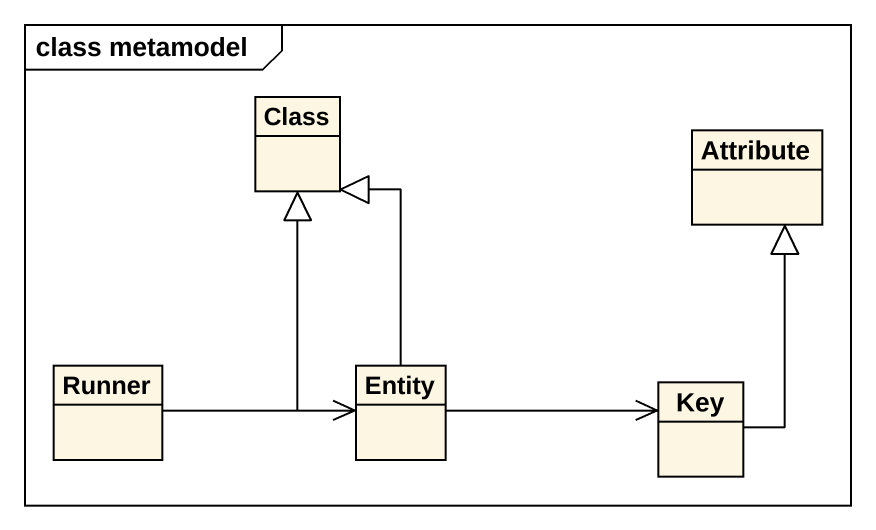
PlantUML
@startuml
mainframe class metamodel
hide circle
hide empty members
class "Class" as Class_
class Attribute
class Runner
class "Entity" as Entity_
class Key
Runner -up-|> Class_
Runner -right-> Entity_
Entity_ -up-|> Class_
Entity_ -right-> Key
Key -up-|> Attribute
@enduml
